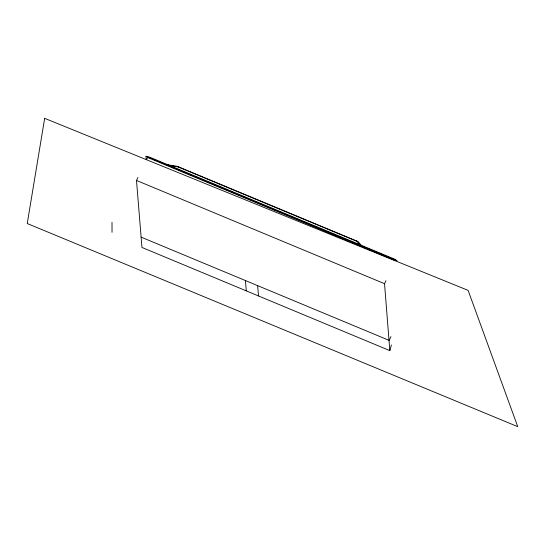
<?xml version="1.0" encoding="UTF-8"?>
<svg xmlns="http://www.w3.org/2000/svg" width="545" height="545" viewBox="0 0 545 545"><rect width="100%" height="100%" fill="white"/><g stroke="black" fill="none" stroke-linecap="round" stroke-linejoin="round"><path stroke-width="0.82" d="M137.933 177.445L136.495 180.443L141.959 247.45L389.825 350.626L391.399 344.971M146.516 159.617L147.552 157.464L395.602 260.714M389.825 350.626L384.538 283.693L385.983 280.695M390.969 336.64L389.164 340.387L141.121 237.13M166.736 164.624L177.336 166.348L358.167 241.619L361.601 245.781M167.424 165.121L178.862 166.981M145.985 156.252L149.814 157.239L394.818 259.222L397.073 260.769L145.985 156.252L146.258 159.603M177.929 166.831L356.941 241.346M136.495 180.443L384.538 283.693M359.864 244.358L360.967 245.632M356.641 240.985L360.027 245.087M257.649 285.641L258.493 295.962M245.441 280.559L246.279 290.873M112.004 222.34L112.038 232.32M44.663 118.34L27.25 223.532L517.75 426.66L468.107 290.376L44.663 118.34"/></g></svg>
